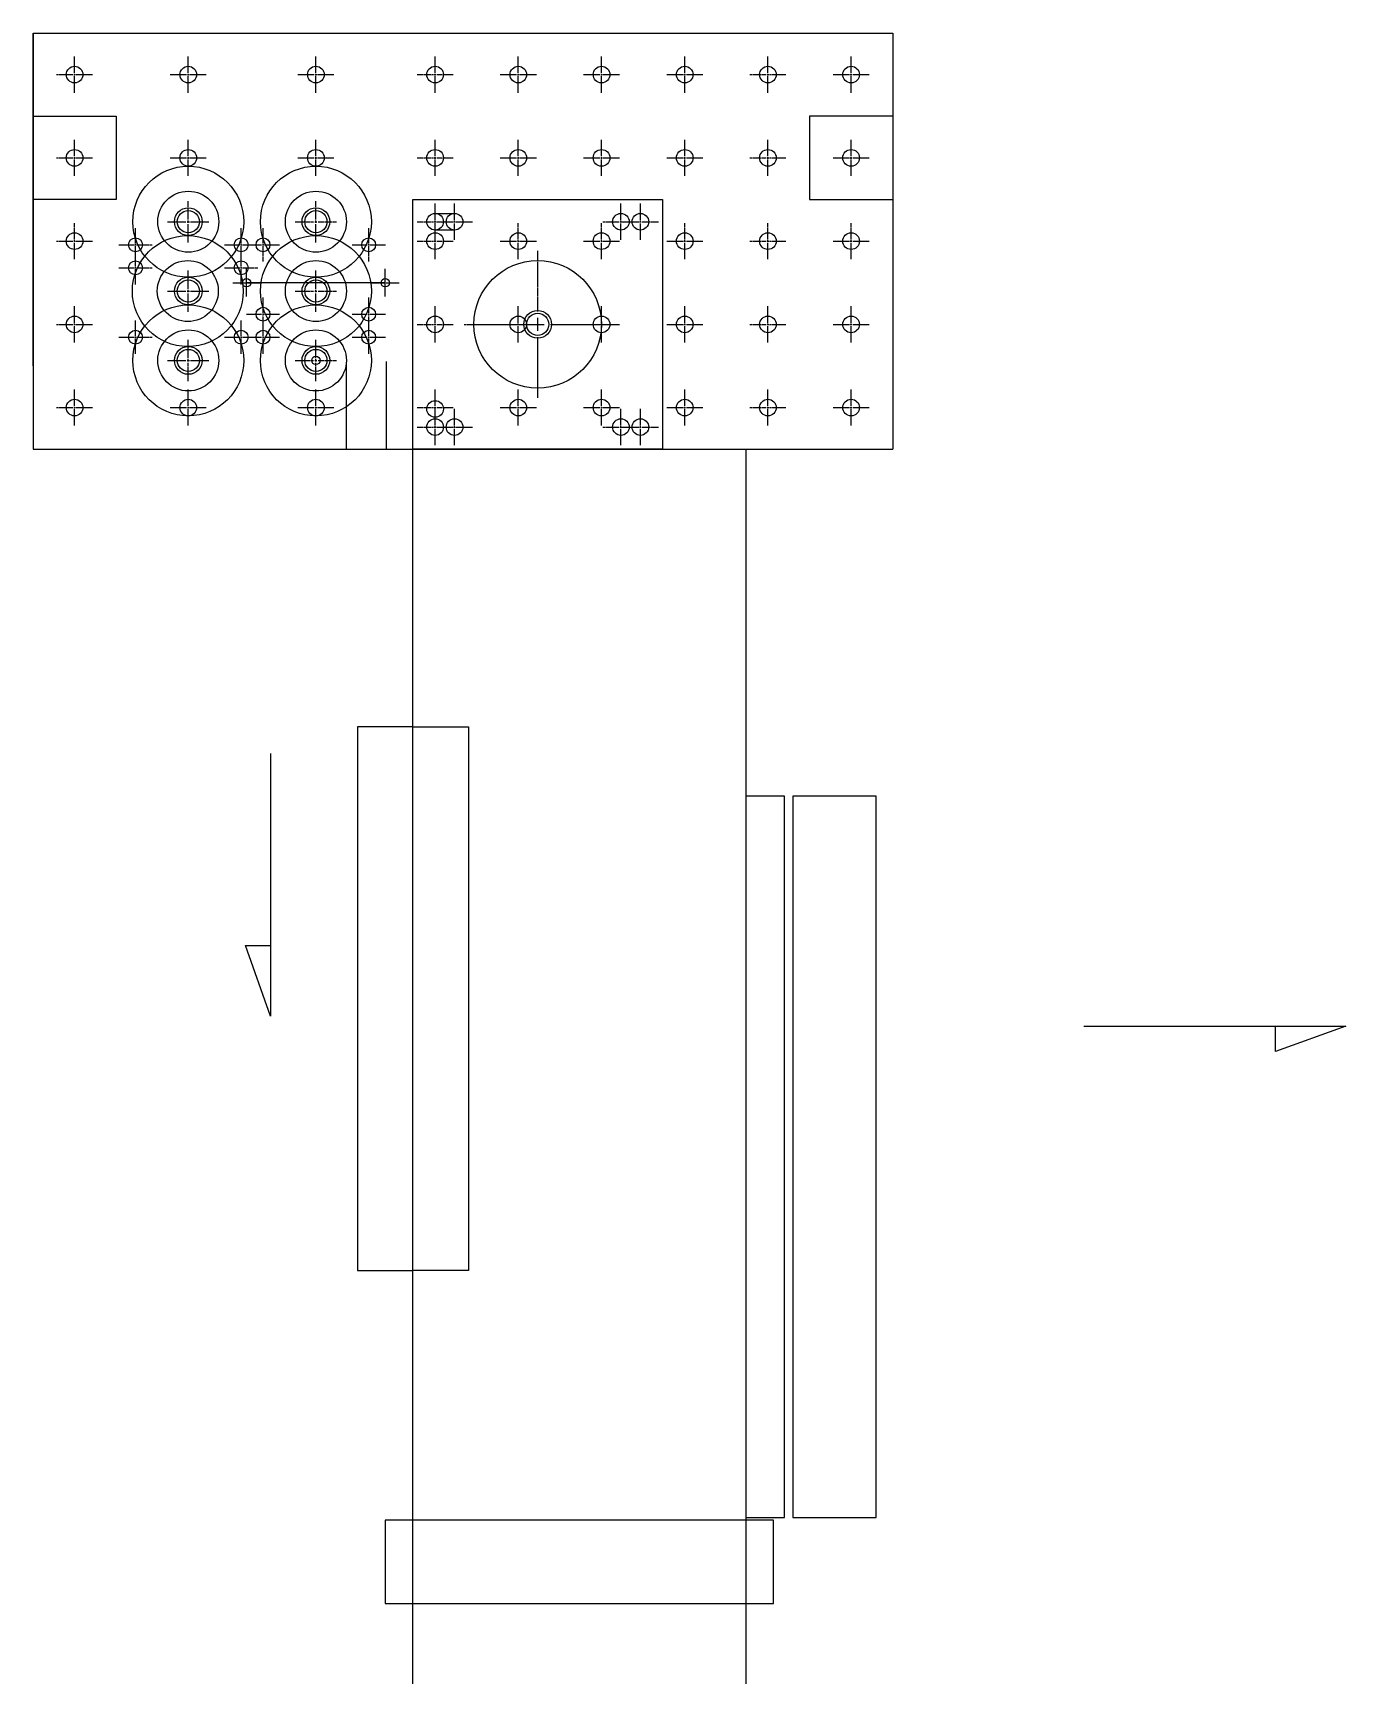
# Model space of a CAD drawing. Header units: millimetres. Extents: x 96 to 1241, y 98 to 1170.
# Drawn here: x 768 to 1241, y 575 to 1170 of the extents above; entities that cross this region are included whole.
import ezdxf

# ---------------------------------------------------------------- set-up
doc = ezdxf.new("R2010")
doc.units = ezdxf.units.MM
doc.linetypes.add('ACAD_ISO07W100', pattern=[3, 0, -3])
doc.linetypes.add('CENTER2', pattern=[1.125, 0.75, -0.125, 0.125, -0.125])
for name, color, linetype in [('blue', 5, 'Continuous'), ('brown', 34, 'Continuous'), ('darkgrey', 251, 'Continuous'), ('orange', 40, 'Continuous'), ('pink', 6, 'Continuous'), ('red', 10, 'Continuous'), ('yellow', 2, 'ACAD_ISO07W100')]:
    doc.layers.add(name, color=color, linetype=linetype)

# ---------------------------------------------------------------- blocks, each defined once
blk = doc.blocks.new('*U101')
at = {"layer": 'darkgrey', "color": 0, "linetype": 'CENTER2', "transparency": 16777216}
for p, q in [((0, 0.6), (0, 6.5)), ((-6.5, 0), (-0.6, 0)), ((0.6, 0), (6.5, 0)), ((0, -6.5), (0, -0.6))]:
    blk.add_line(p, q, dxfattribs=at)
at = {"layer": 'darkgrey', "color": 0, "linetype": 'Continuous', "transparency": 16777216}
for p, q in [((-0.3, 0), (0.3, 0)), ((0, -0.3), (0, 0.3))]:
    blk.add_line(p, q, dxfattribs=at)
blk = doc.blocks.new('*U102')
at = {"layer": 'darkgrey', "color": 0, "linetype": 'CENTER2', "transparency": 16777216}
for p, q in [((0, 0.6), (0, 6.5)), ((-6.5, 0), (-0.6, 0)), ((0.6, 0), (6.5, 0)), ((0, -6.5), (0, -0.6))]:
    blk.add_line(p, q, dxfattribs=at)
at = {"layer": 'darkgrey', "color": 0, "linetype": 'Continuous', "transparency": 16777216}
for p, q in [((-0.3, 0), (0.3, 0)), ((0, -0.3), (0, 0.3))]:
    blk.add_line(p, q, dxfattribs=at)
blk = doc.blocks.new('*U103')
at = {"color": 0, "linetype": 'CENTER2', "transparency": 16777216}
for p, q in [((0, 0.6), (0, 6.5)), ((-6.5, 0), (-0.6, 0)), ((0.6, 0), (6.5, 0)), ((0, -6.5), (0, -0.6))]:
    blk.add_line(p, q, dxfattribs=at)
at = {"color": 0, "linetype": 'Continuous', "transparency": 16777216}
for p, q in [((-0.3, 0), (0.3, 0)), ((0, -0.3), (0, 0.3))]:
    blk.add_line(p, q, dxfattribs=at)
blk = doc.blocks.new('*U104')
at = {"layer": 'darkgrey', "color": 0, "linetype": 'CENTER2', "transparency": 16777216}
for p, q in [((0, 0.6), (0, 6.5)), ((-6.5, 0), (-0.6, 0)), ((0.6, 0), (6.5, 0)), ((0, -6.5), (0, -0.6))]:
    blk.add_line(p, q, dxfattribs=at)
at = {"layer": 'darkgrey', "color": 0, "linetype": 'Continuous', "transparency": 16777216}
for p, q in [((-0.3, 0), (0.3, 0)), ((0, -0.3), (0, 0.3))]:
    blk.add_line(p, q, dxfattribs=at)
blk = doc.blocks.new('*U86')
at = {"layer": 'darkgrey', "color": 0, "linetype": 'CENTER2', "transparency": 16777216}
for p, q in [((0, 0.6), (0, 6.5)), ((-6.5, 0), (-0.6, 0)), ((0.6, 0), (6.5, 0)), ((0, -6.5), (0, -0.6))]:
    blk.add_line(p, q, dxfattribs=at)
at = {"layer": 'darkgrey', "color": 0, "linetype": 'Continuous', "transparency": 16777216}
for p, q in [((-0.3, 0), (0.3, 0)), ((0, -0.3), (0, 0.3))]:
    blk.add_line(p, q, dxfattribs=at)
blk = doc.blocks.new('*U87')
at = {"color": 0, "linetype": 'CENTER2', "transparency": 16777216}
for p, q in [((0, 0.8), (0, 7.5)), ((-7.5, 0), (-0.8, 0)), ((0.8, 0), (7.5, 0)), ((0, -7.5), (0, -0.8))]:
    blk.add_line(p, q, dxfattribs=at)
at = {"color": 0, "linetype": 'Continuous', "transparency": 16777216}
for p, q in [((-0.4, 0), (0.4, 0)), ((0, -0.4), (0, 0.4))]:
    blk.add_line(p, q, dxfattribs=at)
blk = doc.blocks.new('*U88')
at = {"color": 0, "linetype": 'CENTER2', "transparency": 16777216}
for p, q in [((0, 0.8), (0, 7.5)), ((-7.5, 0), (-0.8, 0)), ((0.8, 0), (7.5, 0)), ((0, -7.5), (0, -0.8))]:
    blk.add_line(p, q, dxfattribs=at)
at = {"color": 0, "linetype": 'Continuous', "transparency": 16777216}
for p, q in [((-0.4, 0), (0.4, 0)), ((0, -0.4), (0, 0.4))]:
    blk.add_line(p, q, dxfattribs=at)
blk = doc.blocks.new('*U89')
at = {"layer": 'darkgrey', "color": 0, "linetype": 'CENTER2', "transparency": 16777216}
for p, q in [((0, 0.6), (0, 6.5)), ((-6.5, 0), (-0.6, 0)), ((0.6, 0), (6.5, 0)), ((0, -6.5), (0, -0.6))]:
    blk.add_line(p, q, dxfattribs=at)
at = {"layer": 'darkgrey', "color": 0, "linetype": 'Continuous', "transparency": 16777216}
for p, q in [((-0.3, 0), (0.3, 0)), ((0, -0.3), (0, 0.3))]:
    blk.add_line(p, q, dxfattribs=at)
blk = doc.blocks.new('*U90')
at = {"color": 0, "linetype": 'CENTER2', "transparency": 16777216}
for p, q in [((0, 0.6), (0, 6.5)), ((-6.5, 0), (-0.6, 0)), ((0.6, 0), (6.5, 0)), ((0, -6.5), (0, -0.6))]:
    blk.add_line(p, q, dxfattribs=at)
at = {"color": 0, "linetype": 'Continuous', "transparency": 16777216}
for p, q in [((-0.3, 0), (0.3, 0)), ((0, -0.3), (0, 0.3))]:
    blk.add_line(p, q, dxfattribs=at)
blk = doc.blocks.new('*U91')
at = {"color": 0, "linetype": 'CENTER2', "transparency": 16777216}
for p, q in [((0, 0.6), (0, 6.5)), ((-6.5, 0), (-0.6, 0)), ((0.6, 0), (6.5, 0)), ((0, -6.5), (0, -0.6))]:
    blk.add_line(p, q, dxfattribs=at)
at = {"color": 0, "linetype": 'Continuous', "transparency": 16777216}
for p, q in [((-0.3, 0), (0.3, 0)), ((0, -0.3), (0, 0.3))]:
    blk.add_line(p, q, dxfattribs=at)
blk = doc.blocks.new('*U92')
at = {"color": 0, "linetype": 'CENTER2', "transparency": 16777216}
for p, q in [((0, 0.8), (0, 7.5)), ((-7.5, 0), (-0.8, 0)), ((0.8, 0), (7.5, 0)), ((0, -7.5), (0, -0.8))]:
    blk.add_line(p, q, dxfattribs=at)
at = {"color": 0, "linetype": 'Continuous', "transparency": 16777216}
for p, q in [((-0.4, 0), (0.4, 0)), ((0, -0.4), (0, 0.4))]:
    blk.add_line(p, q, dxfattribs=at)
blk = doc.blocks.new('*U93')
at = {"color": 0, "linetype": 'CENTER2', "transparency": 16777216}
for p, q in [((0, 0.6), (0, 6.5)), ((-6.5, 0), (-0.6, 0)), ((0.6, 0), (6.5, 0)), ((0, -6.5), (0, -0.6))]:
    blk.add_line(p, q, dxfattribs=at)
at = {"color": 0, "linetype": 'Continuous', "transparency": 16777216}
for p, q in [((-0.3, 0), (0.3, 0)), ((0, -0.3), (0, 0.3))]:
    blk.add_line(p, q, dxfattribs=at)
blk = doc.blocks.new('*U94')
at = {"color": 0, "linetype": 'CENTER2', "transparency": 16777216}
for p, q in [((0, 0.6), (0, 6.5)), ((-6.5, 0), (-0.6, 0)), ((0.6, 0), (6.5, 0)), ((0, -6.5), (0, -0.6))]:
    blk.add_line(p, q, dxfattribs=at)
at = {"color": 0, "linetype": 'Continuous', "transparency": 16777216}
for p, q in [((-0.3, 0), (0.3, 0)), ((0, -0.3), (0, 0.3))]:
    blk.add_line(p, q, dxfattribs=at)
blk = doc.blocks.new('*U95')
at = {"color": 0, "linetype": 'CENTER2', "transparency": 16777216}
for p, q in [((0, 0.6), (0, 6.5)), ((-6.5, 0), (-0.6, 0)), ((0.6, 0), (6.5, 0)), ((0, -6.5), (0, -0.6))]:
    blk.add_line(p, q, dxfattribs=at)
at = {"color": 0, "linetype": 'Continuous', "transparency": 16777216}
for p, q in [((-0.3, 0), (0.3, 0)), ((0, -0.3), (0, 0.3))]:
    blk.add_line(p, q, dxfattribs=at)
blk = doc.blocks.new('*U96')
at = {"color": 0, "linetype": 'CENTER2', "transparency": 16777216}
for p, q in [((0, 0.6), (0, 6.5)), ((-6.5, 0), (-0.6, 0)), ((0.6, 0), (6.5, 0)), ((0, -6.5), (0, -0.6))]:
    blk.add_line(p, q, dxfattribs=at)
at = {"color": 0, "linetype": 'Continuous', "transparency": 16777216}
for p, q in [((-0.3, 0), (0.3, 0)), ((0, -0.3), (0, 0.3))]:
    blk.add_line(p, q, dxfattribs=at)
blk = doc.blocks.new('*U97')
at = {"color": 0, "linetype": 'CENTER2', "transparency": 16777216}
for p, q in [((0, 0.6), (0, 6.5)), ((-6.5, 0), (-0.6, 0)), ((0.6, 0), (6.5, 0)), ((0, -6.5), (0, -0.6))]:
    blk.add_line(p, q, dxfattribs=at)
at = {"color": 0, "linetype": 'Continuous', "transparency": 16777216}
for p, q in [((-0.3, 0), (0.3, 0)), ((0, -0.3), (0, 0.3))]:
    blk.add_line(p, q, dxfattribs=at)
blk = doc.blocks.new('*U98')
at = {"color": 0, "linetype": 'CENTER2', "transparency": 16777216}
for p, q in [((0, 0.6), (0, 6.5)), ((-6.5, 0), (-0.6, 0)), ((0.6, 0), (6.5, 0)), ((0, -6.5), (0, -0.6))]:
    blk.add_line(p, q, dxfattribs=at)
at = {"color": 0, "linetype": 'Continuous', "transparency": 16777216}
for p, q in [((-0.3, 0), (0.3, 0)), ((0, -0.3), (0, 0.3))]:
    blk.add_line(p, q, dxfattribs=at)
blk = doc.blocks.new('*U143')
at = {"color": 0, "linetype": 'CENTER2', "transparency": 16777216}
for p, q in [((0, 0.6), (0, 6.5)), ((-6.5, 0), (-0.6, 0)), ((0.6, 0), (6.5, 0)), ((0, -6.5), (0, -0.6))]:
    blk.add_line(p, q, dxfattribs=at)
at = {"color": 0, "linetype": 'Continuous', "transparency": 16777216}
for p, q in [((-0.3, 0), (0.3, 0)), ((0, -0.3), (0, 0.3))]:
    blk.add_line(p, q, dxfattribs=at)
blk = doc.blocks.new('*U106')
at = {"color": 0, "linetype": 'CENTER2', "transparency": 16777216}
for p, q in [((0, 0.6), (0, 6.5)), ((-6.5, 0), (-0.6, 0)), ((0.6, 0), (6.5, 0)), ((0, -6.5), (0, -0.6))]:
    blk.add_line(p, q, dxfattribs=at)
at = {"color": 0, "linetype": 'Continuous', "transparency": 16777216}
for p, q in [((-0.3, 0), (0.3, 0)), ((0, -0.3), (0, 0.3))]:
    blk.add_line(p, q, dxfattribs=at)
blk = doc.blocks.new('*U107')
at = {"layer": 'darkgrey', "color": 0, "linetype": 'CENTER2', "transparency": 16777216}
for p, q in [((0, 0.6), (0, 6.5)), ((-6.5, 0), (-0.6, 0)), ((0.6, 0), (6.5, 0)), ((0, -6.5), (0, -0.6))]:
    blk.add_line(p, q, dxfattribs=at)
at = {"layer": 'darkgrey', "color": 0, "linetype": 'Continuous', "transparency": 16777216}
for p, q in [((-0.3, 0), (0.3, 0)), ((0, -0.3), (0, 0.3))]:
    blk.add_line(p, q, dxfattribs=at)
blk = doc.blocks.new('*U108')
at = {"color": 0, "linetype": 'CENTER2', "transparency": 16777216}
for p, q in [((0, 0.8), (0, 7.5)), ((-7.5, 0), (-0.8, 0)), ((0.8, 0), (7.5, 0)), ((0, -7.5), (0, -0.8))]:
    blk.add_line(p, q, dxfattribs=at)
at = {"color": 0, "linetype": 'Continuous', "transparency": 16777216}
for p, q in [((-0.4, 0), (0.4, 0)), ((0, -0.4), (0, 0.4))]:
    blk.add_line(p, q, dxfattribs=at)
blk = doc.blocks.new('*U109')
at = {"color": 0, "linetype": 'CENTER2', "transparency": 16777216}
for p, q in [((0, 0.8), (0, 7.5)), ((-7.5, 0), (-0.8, 0)), ((0.8, 0), (7.5, 0)), ((0, -7.5), (0, -0.8))]:
    blk.add_line(p, q, dxfattribs=at)
at = {"color": 0, "linetype": 'Continuous', "transparency": 16777216}
for p, q in [((-0.4, 0), (0.4, 0)), ((0, -0.4), (0, 0.4))]:
    blk.add_line(p, q, dxfattribs=at)
blk = doc.blocks.new('*U110')
at = {"color": 0, "linetype": 'CENTER2', "transparency": 16777216}
for p, q in [((0, 0.8), (0, 7.5)), ((-7.5, 0), (-0.8, 0)), ((0.8, 0), (7.5, 0)), ((0, -7.5), (0, -0.8))]:
    blk.add_line(p, q, dxfattribs=at)
at = {"color": 0, "linetype": 'Continuous', "transparency": 16777216}
for p, q in [((-0.4, 0), (0.4, 0)), ((0, -0.4), (0, 0.4))]:
    blk.add_line(p, q, dxfattribs=at)
blk = doc.blocks.new('*U111')
at = {"color": 0, "linetype": 'CENTER2', "transparency": 16777216}
for p, q in [((0, 0.5), (0, 6)), ((-6, 0), (-0.5, 0)), ((0.5, 0), (6, 0)), ((0, -6), (0, -0.5))]:
    blk.add_line(p, q, dxfattribs=at)
at = {"color": 0, "linetype": 'Continuous', "transparency": 16777216}
for p, q in [((-0.25, 0), (0.25, 0)), ((0, -0.25), (0, 0.25))]:
    blk.add_line(p, q, dxfattribs=at)
blk = doc.blocks.new('*U78')
at = {"color": 0, "linetype": 'CENTER2', "transparency": 16777216}
for p, q in [((0, 0.5), (0, 6)), ((-6, 0), (-0.5, 0)), ((0.5, 0), (6, 0)), ((0, -6), (0, -0.5))]:
    blk.add_line(p, q, dxfattribs=at)
at = {"color": 0, "linetype": 'Continuous', "transparency": 16777216}
for p, q in [((-0.25, 0), (0.25, 0)), ((0, -0.25), (0, 0.25))]:
    blk.add_line(p, q, dxfattribs=at)
blk = doc.blocks.new('*U80')
at = {"color": 0, "linetype": 'CENTER2', "transparency": 16777216}
for p, q in [((0, 0.5), (0, 6)), ((-6, 0), (-0.5, 0)), ((0.5, 0), (6, 0)), ((0, -6), (0, -0.5))]:
    blk.add_line(p, q, dxfattribs=at)
at = {"color": 0, "linetype": 'Continuous', "transparency": 16777216}
for p, q in [((-0.25, 0), (0.25, 0)), ((0, -0.25), (0, 0.25))]:
    blk.add_line(p, q, dxfattribs=at)
blk = doc.blocks.new('*U81')
at = {"color": 0, "linetype": 'CENTER2', "transparency": 16777216}
for p, q in [((0, 0.5), (0, 6)), ((-6, 0), (-0.5, 0)), ((0.5, 0), (6, 0)), ((0, -6), (0, -0.5))]:
    blk.add_line(p, q, dxfattribs=at)
at = {"color": 0, "linetype": 'Continuous', "transparency": 16777216}
for p, q in [((-0.25, 0), (0.25, 0)), ((0, -0.25), (0, 0.25))]:
    blk.add_line(p, q, dxfattribs=at)
blk = doc.blocks.new('*U82')
at = {"color": 0, "linetype": 'CENTER2', "transparency": 16777216}
for p, q in [((0, 0.5), (0, 6)), ((-6, 0), (-0.5, 0)), ((0.5, 0), (6, 0)), ((0, -6), (0, -0.5))]:
    blk.add_line(p, q, dxfattribs=at)
at = {"color": 0, "linetype": 'Continuous', "transparency": 16777216}
for p, q in [((-0.25, 0), (0.25, 0)), ((0, -0.25), (0, 0.25))]:
    blk.add_line(p, q, dxfattribs=at)
blk = doc.blocks.new('*U83')
at = {"color": 0, "linetype": 'CENTER2', "transparency": 16777216}
for p, q in [((0, 0.5), (0, 6)), ((-6, 0), (-0.5, 0)), ((0.5, 0), (6, 0)), ((0, -6), (0, -0.5))]:
    blk.add_line(p, q, dxfattribs=at)
at = {"color": 0, "linetype": 'Continuous', "transparency": 16777216}
for p, q in [((-0.25, 0), (0.25, 0)), ((0, -0.25), (0, 0.25))]:
    blk.add_line(p, q, dxfattribs=at)
blk = doc.blocks.new('*U84')
at = {"color": 0, "linetype": 'CENTER2', "transparency": 16777216}
for p, q in [((0, 0.5), (0, 6)), ((-6, 0), (-0.5, 0)), ((0.5, 0), (6, 0)), ((0, -6), (0, -0.5))]:
    blk.add_line(p, q, dxfattribs=at)
at = {"color": 0, "linetype": 'Continuous', "transparency": 16777216}
for p, q in [((-0.25, 0), (0.25, 0)), ((0, -0.25), (0, 0.25))]:
    blk.add_line(p, q, dxfattribs=at)
blk = doc.blocks.new('*U117')
at = {"layer": 'darkgrey', "color": 0, "linetype": 'CENTER2', "transparency": 16777216}
for p, q in [((0, 0.6), (0, 6.5)), ((-6.5, 0), (-0.6, 0)), ((0.6, 0), (6.5, 0)), ((0, -6.5), (0, -0.6))]:
    blk.add_line(p, q, dxfattribs=at)
at = {"layer": 'darkgrey', "color": 0, "linetype": 'Continuous', "transparency": 16777216}
for p, q in [((-0.3, 0), (0.3, 0)), ((0, -0.3), (0, 0.3))]:
    blk.add_line(p, q, dxfattribs=at)
blk = doc.blocks.new('*U118')
at = {"layer": 'darkgrey', "color": 0, "linetype": 'CENTER2', "transparency": 16777216}
for p, q in [((0, 0.6), (0, 6.5)), ((-6.5, 0), (-0.6, 0)), ((0.6, 0), (6.5, 0)), ((0, -6.5), (0, -0.6))]:
    blk.add_line(p, q, dxfattribs=at)
at = {"layer": 'darkgrey', "color": 0, "linetype": 'Continuous', "transparency": 16777216}
for p, q in [((-0.3, 0), (0.3, 0)), ((0, -0.3), (0, 0.3))]:
    blk.add_line(p, q, dxfattribs=at)
blk = doc.blocks.new('*U119')
at = {"color": 0, "linetype": 'CENTER2', "transparency": 16777216}
for p, q in [((0, 0.6), (0, 6.5)), ((-6.5, 0), (-0.6, 0)), ((0.6, 0), (6.5, 0)), ((0, -6.5), (0, -0.6))]:
    blk.add_line(p, q, dxfattribs=at)
at = {"color": 0, "linetype": 'Continuous', "transparency": 16777216}
for p, q in [((-0.3, 0), (0.3, 0)), ((0, -0.3), (0, 0.3))]:
    blk.add_line(p, q, dxfattribs=at)
blk = doc.blocks.new('*U85')
at = {"layer": 'darkgrey', "color": 0, "linetype": 'CENTER2', "transparency": 16777216}
for p, q in [((0, 0.6), (0, 6.5)), ((-6.5, 0), (-0.6, 0)), ((0.6, 0), (6.5, 0)), ((0, -6.5), (0, -0.6))]:
    blk.add_line(p, q, dxfattribs=at)
at = {"layer": 'darkgrey', "color": 0, "linetype": 'Continuous', "transparency": 16777216}
for p, q in [((-0.3, 0), (0.3, 0)), ((0, -0.3), (0, 0.3))]:
    blk.add_line(p, q, dxfattribs=at)
blk = doc.blocks.new('*U114')
at = {"layer": 'darkgrey', "color": 0, "linetype": 'CENTER2', "transparency": 16777216}
for p, q in [((0, 0.6), (0, 6.5)), ((-6.5, 0), (-0.6, 0)), ((0.6, 0), (6.5, 0)), ((0, -6.5), (0, -0.6))]:
    blk.add_line(p, q, dxfattribs=at)
at = {"layer": 'darkgrey', "color": 0, "linetype": 'Continuous', "transparency": 16777216}
for p, q in [((-0.3, 0), (0.3, 0)), ((0, -0.3), (0, 0.3))]:
    blk.add_line(p, q, dxfattribs=at)
blk = doc.blocks.new('*U115')
at = {"color": 0, "linetype": 'CENTER2', "transparency": 16777216}
for p, q in [((0, 0.6), (0, 6.5)), ((-6.5, 0), (-0.6, 0)), ((0.6, 0), (6.5, 0)), ((0, -6.5), (0, -0.6))]:
    blk.add_line(p, q, dxfattribs=at)
at = {"color": 0, "linetype": 'Continuous', "transparency": 16777216}
for p, q in [((-0.3, 0), (0.3, 0)), ((0, -0.3), (0, 0.3))]:
    blk.add_line(p, q, dxfattribs=at)
blk = doc.blocks.new('*U116')
at = {"color": 0, "linetype": 'CENTER2', "transparency": 16777216}
for p, q in [((0, 0.6), (0, 6.5)), ((-6.5, 0), (-0.6, 0)), ((0.6, 0), (6.5, 0)), ((0, -6.5), (0, -0.6))]:
    blk.add_line(p, q, dxfattribs=at)
at = {"color": 0, "linetype": 'Continuous', "transparency": 16777216}
for p, q in [((-0.3, 0), (0.3, 0)), ((0, -0.3), (0, 0.3))]:
    blk.add_line(p, q, dxfattribs=at)
blk = doc.blocks.new('*U120')
at = {"color": 0, "linetype": 'CENTER2', "transparency": 16777216}
for p, q in [((0, 0.6), (0, 6.5)), ((-6.5, 0), (-0.6, 0)), ((0.6, 0), (6.5, 0)), ((0, -6.5), (0, -0.6))]:
    blk.add_line(p, q, dxfattribs=at)
at = {"color": 0, "linetype": 'Continuous', "transparency": 16777216}
for p, q in [((-0.3, 0), (0.3, 0)), ((0, -0.3), (0, 0.3))]:
    blk.add_line(p, q, dxfattribs=at)
blk = doc.blocks.new('*U121')
at = {"color": 0, "linetype": 'CENTER2', "transparency": 16777216}
for p, q in [((0, 4.6), (0, 26.5)), ((-26.5, 0), (-4.6, 0)), ((4.6, 0), (26.5, 0)), ((0, -26.5), (0, -4.6))]:
    blk.add_line(p, q, dxfattribs=at)
at = {"color": 0, "linetype": 'Continuous', "transparency": 16777216}
for p, q in [((-2.3, 0), (2.3, 0)), ((0, -2.3), (0, 2.3))]:
    blk.add_line(p, q, dxfattribs=at)
blk = doc.blocks.new('*U122')
at = {"color": 0, "linetype": 'CENTER2', "transparency": 16777216}
for p, q in [((0, 0.6), (0, 6.5)), ((-6.5, 0), (-0.6, 0)), ((0.6, 0), (6.5, 0)), ((0, -6.5), (0, -0.6))]:
    blk.add_line(p, q, dxfattribs=at)
at = {"color": 0, "linetype": 'Continuous', "transparency": 16777216}
for p, q in [((-0.3, 0), (0.3, 0)), ((0, -0.3), (0, 0.3))]:
    blk.add_line(p, q, dxfattribs=at)
blk = doc.blocks.new('*U123')
at = {"color": 0, "linetype": 'CENTER2', "transparency": 16777216}
for p, q in [((0, 0.6), (0, 6.5)), ((-6.5, 0), (-0.6, 0)), ((0.6, 0), (6.5, 0)), ((0, -6.5), (0, -0.6))]:
    blk.add_line(p, q, dxfattribs=at)
at = {"color": 0, "linetype": 'Continuous', "transparency": 16777216}
for p, q in [((-0.3, 0), (0.3, 0)), ((0, -0.3), (0, 0.3))]:
    blk.add_line(p, q, dxfattribs=at)
blk = doc.blocks.new('*U124')
at = {"color": 0, "linetype": 'CENTER2', "transparency": 16777216}
for p, q in [((0, 0.5), (0, 6)), ((-6, 0), (-0.5, 0)), ((0.5, 0), (6, 0)), ((0, -6), (0, -0.5))]:
    blk.add_line(p, q, dxfattribs=at)
at = {"color": 0, "linetype": 'Continuous', "transparency": 16777216}
for p, q in [((-0.25, 0), (0.25, 0)), ((0, -0.25), (0, 0.25))]:
    blk.add_line(p, q, dxfattribs=at)
blk = doc.blocks.new('*U125')
at = {"color": 0, "linetype": 'CENTER2', "transparency": 16777216}
for p, q in [((0, 0.5), (0, 6)), ((-6, 0), (-0.5, 0)), ((0.5, 0), (6, 0)), ((0, -6), (0, -0.5))]:
    blk.add_line(p, q, dxfattribs=at)
at = {"color": 0, "linetype": 'Continuous', "transparency": 16777216}
for p, q in [((-0.25, 0), (0.25, 0)), ((0, -0.25), (0, 0.25))]:
    blk.add_line(p, q, dxfattribs=at)
blk = doc.blocks.new('*U126')
at = {"color": 0, "linetype": 'CENTER2', "transparency": 16777216}
for p, q in [((0, 0.5), (0, 6)), ((-6, 0), (-0.5, 0)), ((0.5, 0), (6, 0)), ((0, -6), (0, -0.5))]:
    blk.add_line(p, q, dxfattribs=at)
at = {"color": 0, "linetype": 'Continuous', "transparency": 16777216}
for p, q in [((-0.25, 0), (0.25, 0)), ((0, -0.25), (0, 0.25))]:
    blk.add_line(p, q, dxfattribs=at)
blk = doc.blocks.new('*U127')
at = {"color": 0, "linetype": 'CENTER2', "transparency": 16777216}
for p, q in [((0, 0.5), (0, 6)), ((-6, 0), (-0.5, 0)), ((0.5, 0), (6, 0)), ((0, -6), (0, -0.5))]:
    blk.add_line(p, q, dxfattribs=at)
at = {"color": 0, "linetype": 'Continuous', "transparency": 16777216}
for p, q in [((-0.25, 0), (0.25, 0)), ((0, -0.25), (0, 0.25))]:
    blk.add_line(p, q, dxfattribs=at)
blk = doc.blocks.new('*U128')
at = {"color": 0, "linetype": 'CENTER2', "transparency": 16777216}
for p, q in [((0, 0.5), (0, 6)), ((-6, 0), (-0.5, 0)), ((0.5, 0), (6, 0)), ((0, -6), (0, -0.5))]:
    blk.add_line(p, q, dxfattribs=at)
at = {"color": 0, "linetype": 'Continuous', "transparency": 16777216}
for p, q in [((-0.25, 0), (0.25, 0)), ((0, -0.25), (0, 0.25))]:
    blk.add_line(p, q, dxfattribs=at)
blk = doc.blocks.new('*U129')
at = {"color": 0, "linetype": 'CENTER2', "transparency": 16777216}
for p, q in [((0, 0.6), (0, 6.5)), ((-6.5, 0), (-0.6, 0)), ((0.6, 0), (6.5, 0)), ((0, -6.5), (0, -0.6))]:
    blk.add_line(p, q, dxfattribs=at)
at = {"color": 0, "linetype": 'Continuous', "transparency": 16777216}
for p, q in [((-0.3, 0), (0.3, 0)), ((0, -0.3), (0, 0.3))]:
    blk.add_line(p, q, dxfattribs=at)
blk = doc.blocks.new('*U134')
at = {"layer": 'darkgrey', "color": 0, "linetype": 'CENTER2', "transparency": 16777216}
for p, q in [((0, 0.6), (0, 6.5)), ((-6.5, 0), (-0.6, 0)), ((0.6, 0), (6.5, 0)), ((0, -6.5), (0, -0.6))]:
    blk.add_line(p, q, dxfattribs=at)
at = {"layer": 'darkgrey', "color": 0, "linetype": 'Continuous', "transparency": 16777216}
for p, q in [((-0.3, 0), (0.3, 0)), ((0, -0.3), (0, 0.3))]:
    blk.add_line(p, q, dxfattribs=at)
blk = doc.blocks.new('*U135')
at = {"layer": 'darkgrey', "color": 0, "linetype": 'CENTER2', "transparency": 16777216}
for p, q in [((0, 0.6), (0, 6.5)), ((-6.5, 0), (-0.6, 0)), ((0.6, 0), (6.5, 0)), ((0, -6.5), (0, -0.6))]:
    blk.add_line(p, q, dxfattribs=at)
at = {"layer": 'darkgrey', "color": 0, "linetype": 'Continuous', "transparency": 16777216}
for p, q in [((-0.3, 0), (0.3, 0)), ((0, -0.3), (0, 0.3))]:
    blk.add_line(p, q, dxfattribs=at)
blk = doc.blocks.new('*U136')
at = {"color": 0, "linetype": 'CENTER2', "transparency": 16777216}
for p, q in [((0, 0.6), (0, 6.5)), ((-6.5, 0), (-0.6, 0)), ((0.6, 0), (6.5, 0)), ((0, -6.5), (0, -0.6))]:
    blk.add_line(p, q, dxfattribs=at)
at = {"color": 0, "linetype": 'Continuous', "transparency": 16777216}
for p, q in [((-0.3, 0), (0.3, 0)), ((0, -0.3), (0, 0.3))]:
    blk.add_line(p, q, dxfattribs=at)
blk = doc.blocks.new('*U130')
at = {"layer": 'darkgrey', "color": 0, "linetype": 'CENTER2', "transparency": 16777216}
for p, q in [((0, 0.6), (0, 6.5)), ((-6.5, 0), (-0.6, 0)), ((0.6, 0), (6.5, 0)), ((0, -6.5), (0, -0.6))]:
    blk.add_line(p, q, dxfattribs=at)
at = {"layer": 'darkgrey', "color": 0, "linetype": 'Continuous', "transparency": 16777216}
for p, q in [((-0.3, 0), (0.3, 0)), ((0, -0.3), (0, 0.3))]:
    blk.add_line(p, q, dxfattribs=at)
blk = doc.blocks.new('*U131')
at = {"layer": 'darkgrey', "color": 0, "linetype": 'CENTER2', "transparency": 16777216}
for p, q in [((0, 0.6), (0, 6.5)), ((-6.5, 0), (-0.6, 0)), ((0.6, 0), (6.5, 0)), ((0, -6.5), (0, -0.6))]:
    blk.add_line(p, q, dxfattribs=at)
at = {"layer": 'darkgrey', "color": 0, "linetype": 'Continuous', "transparency": 16777216}
for p, q in [((-0.3, 0), (0.3, 0)), ((0, -0.3), (0, 0.3))]:
    blk.add_line(p, q, dxfattribs=at)
blk = doc.blocks.new('*U132')
at = {"color": 0, "linetype": 'CENTER2', "transparency": 16777216}
for p, q in [((0, 0.6), (0, 6.5)), ((-6.5, 0), (-0.6, 0)), ((0.6, 0), (6.5, 0)), ((0, -6.5), (0, -0.6))]:
    blk.add_line(p, q, dxfattribs=at)
at = {"color": 0, "linetype": 'Continuous', "transparency": 16777216}
for p, q in [((-0.3, 0), (0.3, 0)), ((0, -0.3), (0, 0.3))]:
    blk.add_line(p, q, dxfattribs=at)
blk = doc.blocks.new('*U133')
at = {"color": 0, "linetype": 'CENTER2', "transparency": 16777216}
for p, q in [((0, 0.6), (0, 6.5)), ((-6.5, 0), (-0.6, 0)), ((0.6, 0), (6.5, 0)), ((0, -6.5), (0, -0.6))]:
    blk.add_line(p, q, dxfattribs=at)
at = {"color": 0, "linetype": 'Continuous', "transparency": 16777216}
for p, q in [((-0.3, 0), (0.3, 0)), ((0, -0.3), (0, 0.3))]:
    blk.add_line(p, q, dxfattribs=at)
blk = doc.blocks.new('*U137')
at = {"layer": 'darkgrey', "color": 0, "linetype": 'CENTER2', "transparency": 16777216}
for p, q in [((0, 0.6), (0, 6.5)), ((-6.5, 0), (-0.6, 0)), ((0.6, 0), (6.5, 0)), ((0, -6.5), (0, -0.6))]:
    blk.add_line(p, q, dxfattribs=at)
at = {"layer": 'darkgrey', "color": 0, "linetype": 'Continuous', "transparency": 16777216}
for p, q in [((-0.3, 0), (0.3, 0)), ((0, -0.3), (0, 0.3))]:
    blk.add_line(p, q, dxfattribs=at)
blk = doc.blocks.new('*U138')
at = {"layer": 'darkgrey', "color": 0, "linetype": 'CENTER2', "transparency": 16777216}
for p, q in [((0, 0.6), (0, 6.5)), ((-6.5, 0), (-0.6, 0)), ((0.6, 0), (6.5, 0)), ((0, -6.5), (0, -0.6))]:
    blk.add_line(p, q, dxfattribs=at)
at = {"layer": 'darkgrey', "color": 0, "linetype": 'Continuous', "transparency": 16777216}
for p, q in [((-0.3, 0), (0.3, 0)), ((0, -0.3), (0, 0.3))]:
    blk.add_line(p, q, dxfattribs=at)
blk = doc.blocks.new('*U99')
at = {"layer": 'darkgrey', "color": 0, "linetype": 'CENTER2', "transparency": 16777216}
for p, q in [((0, 0.6), (0, 6.5)), ((-6.5, 0), (-0.6, 0)), ((0.6, 0), (6.5, 0)), ((0, -6.5), (0, -0.6))]:
    blk.add_line(p, q, dxfattribs=at)
at = {"layer": 'darkgrey', "color": 0, "linetype": 'Continuous', "transparency": 16777216}
for p, q in [((-0.3, 0), (0.3, 0)), ((0, -0.3), (0, 0.3))]:
    blk.add_line(p, q, dxfattribs=at)
blk = doc.blocks.new('*U100')
at = {"layer": 'darkgrey', "color": 0, "linetype": 'CENTER2', "transparency": 16777216}
for p, q in [((0, 0.6), (0, 6.5)), ((-6.5, 0), (-0.6, 0)), ((0.6, 0), (6.5, 0)), ((0, -6.5), (0, -0.6))]:
    blk.add_line(p, q, dxfattribs=at)
at = {"layer": 'darkgrey', "color": 0, "linetype": 'Continuous', "transparency": 16777216}
for p, q in [((-0.3, 0), (0.3, 0)), ((0, -0.3), (0, 0.3))]:
    blk.add_line(p, q, dxfattribs=at)
blk = doc.blocks.new('*U139')
at = {"layer": 'darkgrey', "color": 0, "linetype": 'CENTER2', "transparency": 16777216}
for p, q in [((0, 0.6), (0, 6.5)), ((-6.5, 0), (-0.6, 0)), ((0.6, 0), (6.5, 0)), ((0, -6.5), (0, -0.6))]:
    blk.add_line(p, q, dxfattribs=at)
at = {"layer": 'darkgrey', "color": 0, "linetype": 'Continuous', "transparency": 16777216}
for p, q in [((-0.3, 0), (0.3, 0)), ((0, -0.3), (0, 0.3))]:
    blk.add_line(p, q, dxfattribs=at)
blk = doc.blocks.new('*U140')
at = {"layer": 'darkgrey', "color": 0, "linetype": 'CENTER2', "transparency": 16777216}
for p, q in [((0, 0.6), (0, 6.5)), ((-6.5, 0), (-0.6, 0)), ((0.6, 0), (6.5, 0)), ((0, -6.5), (0, -0.6))]:
    blk.add_line(p, q, dxfattribs=at)
at = {"layer": 'darkgrey', "color": 0, "linetype": 'Continuous', "transparency": 16777216}
for p, q in [((-0.3, 0), (0.3, 0)), ((0, -0.3), (0, 0.3))]:
    blk.add_line(p, q, dxfattribs=at)
blk = doc.blocks.new('*U144')
at = {"color": 0, "linetype": 'CENTER2', "transparency": 16777216}
for p, q in [((0, 0.6), (0, 6.5)), ((-6.5, 0), (-0.6, 0)), ((0.6, 0), (6.5, 0)), ((0, -6.5), (0, -0.6))]:
    blk.add_line(p, q, dxfattribs=at)
at = {"color": 0, "linetype": 'Continuous', "transparency": 16777216}
for p, q in [((-0.3, 0), (0.3, 0)), ((0, -0.3), (0, 0.3))]:
    blk.add_line(p, q, dxfattribs=at)
blk = doc.blocks.new('*U141')
at = {"layer": 'darkgrey', "color": 0, "linetype": 'CENTER2', "transparency": 16777216}
for p, q in [((0, 0.6), (0, 6.5)), ((-6.5, 0), (-0.6, 0)), ((0.6, 0), (6.5, 0)), ((0, -6.5), (0, -0.6))]:
    blk.add_line(p, q, dxfattribs=at)
at = {"layer": 'darkgrey', "color": 0, "linetype": 'Continuous', "transparency": 16777216}
for p, q in [((-0.3, 0), (0.3, 0)), ((0, -0.3), (0, 0.3))]:
    blk.add_line(p, q, dxfattribs=at)
blk = doc.blocks.new('*U142')
at = {"layer": 'darkgrey', "color": 0, "linetype": 'CENTER2', "transparency": 16777216}
for p, q in [((0, 0.6), (0, 6.5)), ((-6.5, 0), (-0.6, 0)), ((0.6, 0), (6.5, 0)), ((0, -6.5), (0, -0.6))]:
    blk.add_line(p, q, dxfattribs=at)
at = {"layer": 'darkgrey', "color": 0, "linetype": 'Continuous', "transparency": 16777216}
for p, q in [((-0.3, 0), (0.3, 0)), ((0, -0.3), (0, 0.3))]:
    blk.add_line(p, q, dxfattribs=at)
blk = doc.blocks.new('*U145')
at = {"color": 0, "linetype": 'CENTER2', "transparency": 16777216}
for p, q in [((0, 0.6), (0, 6.5)), ((-6.5, 0), (-0.6, 0)), ((0.6, 0), (6.5, 0)), ((0, -6.5), (0, -0.6))]:
    blk.add_line(p, q, dxfattribs=at)
at = {"color": 0, "linetype": 'Continuous', "transparency": 16777216}
for p, q in [((-0.3, 0), (0.3, 0)), ((0, -0.3), (0, 0.3))]:
    blk.add_line(p, q, dxfattribs=at)
blk = doc.blocks.new('*U146')
at = {"color": 0, "linetype": 'CENTER2', "transparency": 16777216}
for p, q in [((0, 0.6), (0, 6.5)), ((-6.5, 0), (-0.6, 0)), ((0.6, 0), (6.5, 0)), ((0, -6.5), (0, -0.6))]:
    blk.add_line(p, q, dxfattribs=at)
at = {"color": 0, "linetype": 'Continuous', "transparency": 16777216}
for p, q in [((-0.3, 0), (0.3, 0)), ((0, -0.3), (0, 0.3))]:
    blk.add_line(p, q, dxfattribs=at)
blk = doc.blocks.new('*U147')
at = {"color": 0, "linetype": 'CENTER2', "transparency": 16777216}
for p, q in [((0, 0.6), (0, 6.5)), ((-6.5, 0), (-0.6, 0)), ((0.6, 0), (6.5, 0)), ((0, -6.5), (0, -0.6))]:
    blk.add_line(p, q, dxfattribs=at)
at = {"color": 0, "linetype": 'Continuous', "transparency": 16777216}
for p, q in [((-0.3, 0), (0.3, 0)), ((0, -0.3), (0, 0.3))]:
    blk.add_line(p, q, dxfattribs=at)
blk = doc.blocks.new('*U148')
at = {"color": 0, "linetype": 'CENTER2', "transparency": 16777216}
for p, q in [((0, 0.6), (0, 6.5)), ((-6.5, 0), (-0.6, 0)), ((0.6, 0), (6.5, 0)), ((0, -6.5), (0, -0.6))]:
    blk.add_line(p, q, dxfattribs=at)
at = {"color": 0, "linetype": 'Continuous', "transparency": 16777216}
for p, q in [((-0.3, 0), (0.3, 0)), ((0, -0.3), (0, 0.3))]:
    blk.add_line(p, q, dxfattribs=at)
blk = doc.blocks.new('*U112')
at = {"layer": 'darkgrey', "color": 0, "linetype": 'CENTER2', "transparency": 16777216}
for p, q in [((0, 0.6), (0, 6.5)), ((-6.5, 0), (-0.6, 0)), ((0.6, 0), (6.5, 0)), ((0, -6.5), (0, -0.6))]:
    blk.add_line(p, q, dxfattribs=at)
at = {"layer": 'darkgrey', "color": 0, "linetype": 'Continuous', "transparency": 16777216}
for p, q in [((-0.3, 0), (0.3, 0)), ((0, -0.3), (0, 0.3))]:
    blk.add_line(p, q, dxfattribs=at)
blk = doc.blocks.new('*U113')
at = {"color": 0, "linetype": 'CENTER2', "transparency": 16777216}
for p, q in [((-5, 0), (-0.3, 0)), ((0, 0.3), (0, 5)), ((0.3, 0), (5, 0)), ((0, -5), (0, -0.3))]:
    blk.add_line(p, q, dxfattribs=at)
at = {"color": 0, "linetype": 'Continuous', "transparency": 16777216}
for p, q in [((-0.15, 0), (0.15, 0)), ((0, -0.15), (0, 0.15))]:
    blk.add_line(p, q, dxfattribs=at)
blk = doc.blocks.new('*U105')
at = {"color": 0, "linetype": 'CENTER2', "transparency": 16777216}
for p, q in [((-5, 0), (-0.3, 0)), ((0, 0.3), (0, 5)), ((0.3, 0), (5, 0)), ((0, -5), (0, -0.3))]:
    blk.add_line(p, q, dxfattribs=at)
at = {"color": 0, "linetype": 'Continuous', "transparency": 16777216}
for p, q in [((-0.15, 0), (0.15, 0)), ((0, -0.15), (0, 0.15))]:
    blk.add_line(p, q, dxfattribs=at)

msp = doc.modelspace()

# ---------------------------------------------------------------- linework, layer by layer
for p, q in [((767.909, 1050.006), (767.909, 1170.006)), ((767.909, 1170.006), (1077.909, 1170.006)), ((767.909, 1169.985), (767.909, 1019.985)), ((1077.909, 1170.006), (1077.909, 1020.006)), ((767.909, 1110.006), (767.909, 1050.006)), ((1077.909, 1103.006), (1077.909, 1103.006)), ((767.909, 1019.985), (1077.909, 1020.006))]:
    msp.add_line(p, q)
for centre, radius in [((782.909, 1155.006), 3), ((823.909, 1155.006), 3), ((869.909, 1155.006), 3), ((972.909, 1155.006), 3), ((1062.909, 1155.006), 3), ((782.909, 1125.006), 3), ((823.909, 1125.006), 3), ((869.909, 1125.006), 3), ((972.909, 1125.006), 3), ((1062.909, 1125.006), 3), ((823.909, 1102.006), 5), ((869.909, 1102.006), 5), ((823.909, 1102.006), 4), ((869.909, 1102.006), 4), ((912.909, 1102.006), 3), ((919.909, 1102.006), 3), ((919.909, 1102.006), 3), ((979.909, 1102.006), 3), ((979.909, 1102.006), 3), ((986.909, 1102.006), 3), ((782.909, 1095.006), 3), ((842.959, 1093.646), 2.5), ((850.859, 1093.646), 2.5), ((888.959, 1093.646), 2.5), ((1062.909, 1095.006), 3), ((804.859, 1085.366), 2.5), ((842.959, 1085.366), 2.5), ((823.909, 1077.006), 5), ((844.909, 1080.006), 1.5), ((869.909, 1077.006), 5), ((894.909, 1080.006), 1.5), ((850.859, 1068.646), 2.5), ((888.959, 1068.646), 2.5), ((949.909, 1065.006), 5), ((972.909, 1065.006), 3), ((804.859, 1060.366), 2.5), ((842.959, 1060.366), 2.5), ((888.959, 1060.366), 2.5), ((823.909, 1052.006), 5), ((869.909, 1052.006), 5), ((782.909, 1035.006), 3), ((823.909, 1035.006), 3), ((869.909, 1035.006), 3), ((972.909, 1035.006), 3), ((1062.909, 1035.006), 3), ((912.909, 1028.006), 3), ((919.909, 1028.006), 3), ((979.909, 1028.006), 3), ((979.909, 1028.006), 3), ((986.909, 1028.006), 3)]:
    msp.add_circle(centre, radius)
at = {"layer": 'blue'}
for p, q in [((904.909, 920.006), (884.909, 920.006)), ((884.909, 920.006), (884.909, 724.006)), ((904.909, 724.006), (904.909, 920.006)), ((904.909, 920.006), (924.909, 920.006)), ((924.909, 920.006), (924.909, 724.006)), ((853.583, 910.304), (853.583, 815.719)), ((1024.909, 895.006), (1024.909, 635.006)), ((1038.909, 895.006), (1024.909, 895.006)), ((1038.909, 635.006), (1038.909, 895.006)), ((853.583, 815.719), (844.479, 841.184)), ((844.479, 841.184), (853.583, 841.184)), ((1146.772, 812.081), (1241.357, 812.081)), ((1241.357, 812.081), (1215.891, 802.978)), ((1215.891, 802.978), (1215.891, 812.081)), ((884.909, 724.006), (904.909, 724.006)), ((924.909, 724.006), (904.909, 724.006)), ((1024.909, 635.006), (1038.909, 635.006))]:
    msp.add_line(p, q, dxfattribs=at)
at = {"layer": 'brown'}
msp.add_line((894.909, 1080.006), (844.909, 1080.006), dxfattribs=at)
for centre, radius in [((823.909, 1102.006), 20), ((869.909, 1102.006), 20), ((823.909, 1102.006), 11), ((869.909, 1102.006), 11), ((823.734, 1077.006), 20), ((869.909, 1077.006), 20), ((823.734, 1077.006), 11), ((869.909, 1077.006), 11), ((844.909, 1080.006), 1.5), ((894.909, 1080.006), 1.5), ((823.909, 1052.006), 20), ((869.909, 1052.006), 20), ((823.909, 1052.006), 11), ((869.909, 1052.006), 11), ((869.909, 1052.006), 5), ((869.909, 1052.006), 1.5)]:
    msp.add_circle(centre, radius, dxfattribs=at)
at = {"layer": 'darkgrey'}
for centre in [(912.909, 1155.006), (942.909, 1155.006), (1002.909, 1155.006), (1032.909, 1155.006), (912.909, 1125.006), (942.909, 1125.006), (1002.909, 1125.006), (1032.909, 1125.006), (912.909, 1095.006), (942.909, 1095.006), (972.909, 1095.006), (1002.909, 1095.006), (1032.909, 1095.006), (782.909, 1065.006), (912.909, 1065.006), (942.909, 1065.006), (1002.909, 1065.006), (1032.909, 1065.006), (1062.909, 1065.006), (912.909, 1034.506), (942.909, 1035.006), (1002.909, 1035.006), (1032.909, 1035.006)]:
    msp.add_circle(centre, 3, dxfattribs=at)
at = {"layer": 'orange'}
for p, q in [((912.909, 1105.006), (919.909, 1105.006)), ((919.909, 1099.006), (912.909, 1099.006)), ((880.806, 1050.506), (880.806, 1019.993)), ((1041.909, 895.006), (1041.909, 635.006)), ((1071.909, 895.006), (1041.909, 895.006)), ((1071.909, 635.006), (1071.909, 895.006)), ((1034.909, 634.006), (894.909, 634.006)), ((894.909, 634.006), (894.909, 604.006)), ((1034.909, 604.006), (1034.909, 634.006)), ((1041.909, 635.006), (1071.909, 635.006)), ((894.909, 604.006), (1034.909, 604.006))]:
    msp.add_line(p, q, dxfattribs=at)
msp.add_lwpolyline([(904.909, 1110.006), (994.909, 1110.006), (994.909, 1020.006), (904.909, 1020.006)], close=True, dxfattribs=at)
for centre, radius in [((823.909, 1102.006), 4), ((869.909, 1102.006), 4), ((912.909, 1102.006), 3), ((919.909, 1102.006), 3), ((979.909, 1102.006), 3), ((986.909, 1102.006), 3), ((804.859, 1093.646), 2.5), ((842.959, 1093.646), 2.5), ((850.859, 1093.646), 2.5), ((888.959, 1093.646), 2.5), ((804.859, 1085.366), 2.5), ((842.959, 1085.366), 2.5), ((949.909, 1065.006), 23), ((823.909, 1077.006), 4), ((869.909, 1077.006), 4), ((850.859, 1068.646), 2.5), ((888.959, 1068.646), 2.5), ((949.909, 1065.006), 4), ((804.859, 1060.366), 2.5), ((842.959, 1060.366), 2.5), ((850.859, 1060.366), 2.5), ((888.959, 1060.366), 2.5), ((823.909, 1052.006), 4), ((869.909, 1052.006), 4), ((912.909, 1028.006), 3), ((919.909, 1028.006), 3), ((979.909, 1028.006), 3), ((986.909, 1028.006), 3)]:
    msp.add_circle(centre, radius, dxfattribs=at)
at = {"layer": 'pink'}
for p, q in [((767.909, 1139.985), (797.909, 1139.985)), ((797.909, 1139.985), (797.909, 1109.985)), ((1077.909, 1140.006), (1047.909, 1140.006)), ((1047.909, 1140.006), (1047.909, 1110.006)), ((797.909, 1109.985), (767.909, 1110.006)), ((1047.909, 1110.006), (1077.909, 1110.006)), ((880.806, 1050.506), (880.806, 1019.993)), ((895.306, 1051.648), (895.306, 1019.994))]:
    msp.add_line(p, q, dxfattribs=at)
at = {"layer": 'red'}
for p, q in [((904.909, 1020.006), (1024.909, 1020.006)), ((904.909, 575.006), (904.909, 1020.006)), ((1024.909, 1020.006), (1024.909, 575.006))]:
    msp.add_line(p, q, dxfattribs=at)
at = {"layer": 'yellow'}
for p, q in [((1077.909, 1095.006), (1077.909, 1095.006)), ((767.909, 1080.006), (767.909, 1080.006))]:
    msp.add_line(p, q, dxfattribs=at)

# ---------------------------------------------------------------- block references
at = {"linetype": 'CENTER2'}
for name, p in [('*U97', (782.909, 1155.006)), ('*U143', (823.909, 1155.006)), ('*U98', (869.909, 1155.006)), ('*U103', (972.909, 1155.006)), ('*U96', (1062.909, 1155.006)), ('*U91', (782.909, 1125.006)), ('*U116', (823.909, 1125.006)), ('*U115', (869.909, 1125.006)), ('*U119', (972.909, 1125.006)), ('*U95', (1062.909, 1125.006)), ('*U87', (823.909, 1102.006)), ('*U92', (869.909, 1102.006)), ('*U120', (912.909, 1102.006)), ('*U145', (919.909, 1102.006)), ('*U146', (979.909, 1102.006)), ('*U129', (986.909, 1102.006)), ('*U90', (782.909, 1095.006)), ('*U106', (1062.909, 1095.006)), ('*U84', (804.859, 1093.646)), ('*U81', (842.959, 1093.646)), ('*U80', (850.859, 1093.646)), ('*U124', (888.959, 1093.646)), ('*U83', (804.859, 1085.366)), ('*U82', (842.959, 1085.366)), ('*U121', (949.909, 1065.006)), ('*U88', (823.909, 1077.006)), ('*U105', (844.909, 1080.006)), ('*U108', (869.909, 1077.006)), ('*U113', (894.909, 1080.006)), ('*U128', (850.859, 1068.646)), ('*U125', (888.959, 1068.646)), ('*U144', (972.909, 1065.006)), ('*U111', (804.859, 1060.366)), ('*U78', (842.959, 1060.366)), ('*U127', (850.859, 1060.366)), ('*U126', (888.959, 1060.366)), ('*U110', (823.909, 1052.006)), ('*U109', (869.909, 1052.006)), ('*U93', (782.909, 1035.006)), ('*U133', (823.909, 1035.006)), ('*U132', (869.909, 1035.006)), ('*U136', (972.909, 1035.006)), ('*U94', (1062.909, 1035.006)), ('*U122', (912.909, 1028.006)), ('*U148', (919.909, 1028.006)), ('*U147', (979.909, 1028.006)), ('*U123', (986.909, 1028.006))]:
    msp.add_blockref(name, p, dxfattribs=at)
at = {"layer": 'darkgrey', "linetype": 'CENTER2'}
for name, p in [('*U86', (912.909, 1155.006)), ('*U104', (942.909, 1155.006)), ('*U102', (1002.909, 1155.006)), ('*U101', (1032.909, 1155.006)), ('*U114', (912.909, 1125.006)), ('*U85', (942.909, 1125.006)), ('*U118', (1002.909, 1125.006)), ('*U117', (1032.909, 1125.006)), ('*U112', (912.909, 1095.006)), ('*U140', (942.909, 1095.006)), ('*U139', (972.909, 1095.006)), ('*U138', (1002.909, 1095.006)), ('*U137', (1032.909, 1095.006)), ('*U89', (782.909, 1065.006)), ('*U142', (912.909, 1065.006)), ('*U141', (942.909, 1065.006)), ('*U100', (1002.909, 1065.006)), ('*U99', (1032.909, 1065.006)), ('*U107', (1062.909, 1065.006)), ('*U131', (912.909, 1035.006)), ('*U130', (942.909, 1035.006)), ('*U135', (1002.909, 1035.006)), ('*U134', (1032.909, 1035.006))]:
    msp.add_blockref(name, p, dxfattribs=at)

doc.saveas('drawing.dxf')
